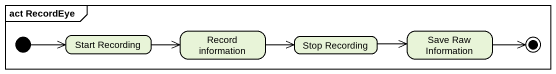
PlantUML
@startuml
mainframe act RecordEye
hide empty description
state "Start Recording" as Start_Recording
state "Record information" as Record_information
state "Stop Recording" as Stop_Recording
state "Save Raw Information" as Save_Raw_Information
[*] -right-> Start_Recording
Start_Recording -right-> Record_information
Record_information -right-> Stop_Recording
Stop_Recording -right-> Save_Raw_Information
Save_Raw_Information -right-> [*]
@enduml
